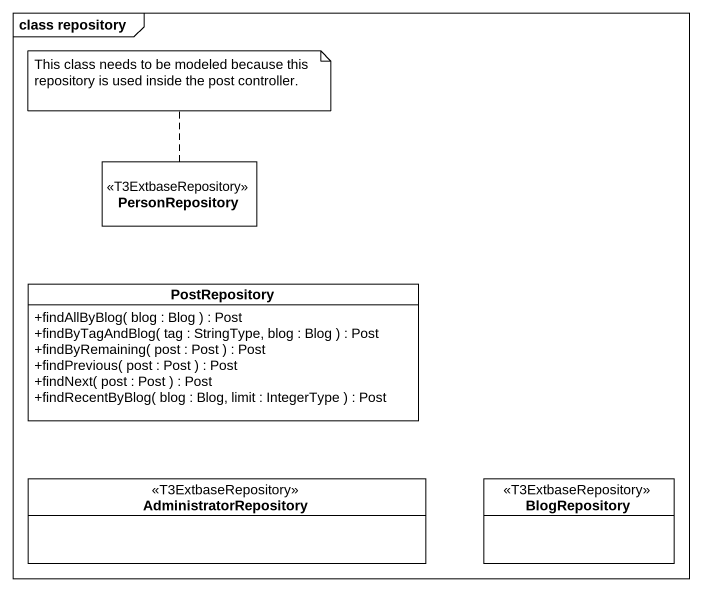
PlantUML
@startuml
mainframe class repository
hide circle
hide empty members
skinparam classAttributeIconSize 0
class PersonRepository <<T3ExtbaseRepository>>
class PostRepository {
  +findAllByBlog( blog : Blog ) : Post
  +findByTagAndBlog( tag : StringType, blog : Blog ) : Post
  +findByRemaining( post : Post ) : Post
  +findPrevious( post : Post ) : Post
  +findNext( post : Post ) : Post
  +findRecentByBlog( blog : Blog, limit : IntegerType ) : Post
}
class AdministratorRepository <<T3ExtbaseRepository>>
class BlogRepository <<T3ExtbaseRepository>>
note top of PersonRepository : This class needs to be modeled because this repository is used inside the post controller.
@enduml
